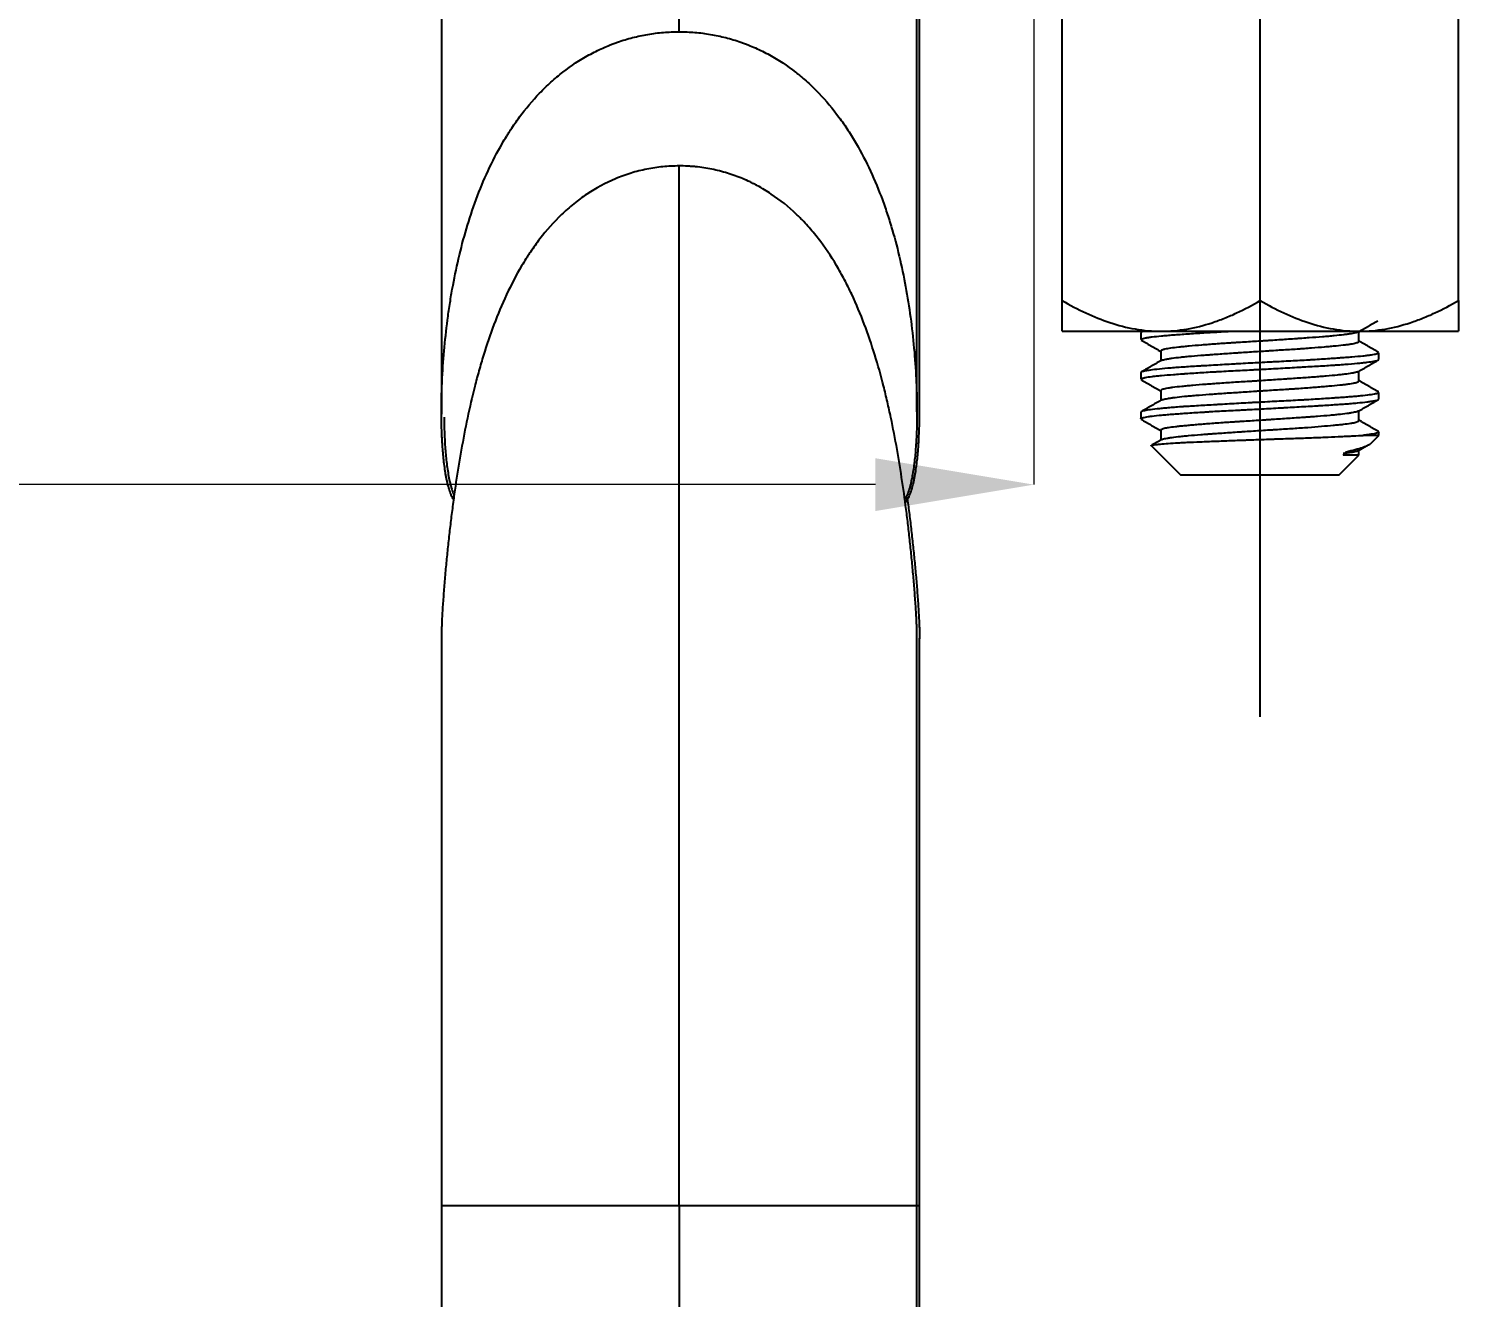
# Model space of a CAD drawing. Extents: x 0 to 1354, y 0 to 992.
# Drawn here: x 781.58 to 817.66, y 268.87 to 300.9 of the extents above; entities that cross this region are included whole.
import ezdxf

# ---------------------------------------------------------------- set-up
doc = ezdxf.new("R2010")
doc.units = 0
doc.header["$LTSCALE"] = 10
doc.header["$MEASUREMENT"] = 0
doc.header["$PDMODE"] = 3
doc.header["$PDSIZE"] = -10
doc.linetypes.add('CENTER', pattern=[2, 1.25, -0.25, 0.25, -0.25])
doc.layers.get('0').update_dxf_attribs({"linetype": 'CONTINUOUS'})
doc.layers.get('DEFPOINTS').update_dxf_attribs({"linetype": 'CONTINUOUS'})
doc.layers.add('1', color=7, linetype='CONTINUOUS')
doc.styles.add('Daelim Dimension', font='NanumGothic.ttf')
doc.dimstyles.new('DEFAULT', dxfattribs={"dimscale": 2, "dimtxt": 2, "dimasz": 2, "dimexe": 0, "dimexo": 2, "dimgap": 1, "dimtad": 1, "dimdec": 1, "dimzin": 9, "dimdsep": 46, "dimtxsty": 'Daelim Dimension', "dimcen": 0.5, "dimclrd": 252, "dimclre": 252, "dimclrt": 3, "dimadec": 1, "dimazin": 0, "dimtfac": 1, "dimtdec": 1, "dimtix": 1, "dimtmove": 0, "dimatfit": 3, "dimfxl": 1, "dimtolj": 1, "dimtzin": 1, "dimlwd": 9, "dimlwe": 9, "dimarcsym": 0})

# ---------------------------------------------------------------- blocks, each defined once
blk = doc.blocks.new('*D6')
at = {"color": 5, "lineweight": 9, "ltscale": 0.5, "transparency": 16777216}
for p, q in [((702.435, 404.05), (702.435, 289.384)), ((806.951, 340.356), (806.951, 289.384)), ((802.951, 289.384), (706.435, 289.384))]:
    blk.add_line(p, q, dxfattribs=at)
at = {"color": 5, "ltscale": 0.5, "transparency": 16777216}
for points in [[(706.435, 290.051), (706.435, 288.717), (702.435, 289.384)], [(802.951, 290.051), (802.951, 288.717), (806.951, 289.384)]]:
    blk.add_solid(points, dxfattribs=at)
at = {"layer": 'DEFPOINTS', "color": 0, "ltscale": 0.5, "transparency": 16777216}
for p in [(702.435, 408.05), (806.951, 344.356), (702.435, 289.384)]:
    blk.add_point(p, dxfattribs=at)
at = {"color": 7, "lineweight": -3, "ltscale": 0.5, "transparency": 16777216, "insert": (754.693, 297.071), "char_height": 10, "attachment_point": 5, "style": 'Daelim Dimension'}
blk.add_mtext('\\A1;104.5', dxfattribs=at)
blk = doc.blocks.new('*D8')
at = {"color": 5, "lineweight": 9, "ltscale": 0.5, "transparency": 16777216}
for p, q in [((666.693, 347.356), (643.731, 347.356)), ((643.731, 343.356), (643.731, 205.677)), ((782.255, 201.677), (643.731, 201.677))]:
    blk.add_line(p, q, dxfattribs=at)
at = {"color": 5, "ltscale": 0.5, "transparency": 16777216}
for points in [[(643.065, 343.356), (644.398, 343.356), (643.731, 347.356)], [(643.065, 205.677), (644.398, 205.677), (643.731, 201.677)]]:
    blk.add_solid(points, dxfattribs=at)
at = {"layer": 'DEFPOINTS', "color": 0, "ltscale": 0.5, "transparency": 16777216}
for p in [(670.693, 347.356), (643.731, 201.677), (786.255, 201.677)]:
    blk.add_point(p, dxfattribs=at)
at = {"color": 7, "lineweight": -3, "ltscale": 0.5, "transparency": 16777216, "insert": (636.281, 276.985), "char_height": 10, "attachment_point": 5, "rotation": 90, "style": 'Daelim Dimension'}
blk.add_mtext('\\A1;350', dxfattribs=at)

msp = doc.modelspace()

# ---------------------------------------------------------------- linework, layer by layer
at = {"layer": '1', "color": 1, "linetype": 'CENTER', "lineweight": -3}
msp.add_line((812.651, 356.025), (812.651, 283.128), dxfattribs=at)
at = {"layer": '1', "color": 7, "linetype": 'Continuous', "lineweight": -3}
for p, q in [((807.662, 294.03), (807.662, 317.483)), ((812.662, 294.03), (812.662, 317.483)), ((817.662, 294.03), (817.662, 317.483)), ((798, 300.817), (798, 306.198)), ((792, 301.643), (792, 291.166)), ((804, 291.22), (804, 301.643)), ((804.064, 291.258), (804.064, 301.643)), ((798, 271.177), (798, 297.429)), ((807.662, 293.256), (810.162, 293.256)), ((809.651, 293.212), (809.651, 293.044)), ((810.162, 293.256), (815.162, 293.256)), ((815.151, 293.001), (815.151, 293.247)), ((815.162, 293.256), (817.662, 293.256)), ((810.151, 292.755), (810.151, 292.51)), ((815.651, 292.545), (815.651, 292.712)), ((815.151, 292.001), (815.151, 292.247)), ((809.651, 292.213), (809.651, 292.045)), ((810.151, 291.756), (810.151, 291.51)), ((815.651, 291.544), (815.651, 291.712)), ((809.651, 291.212), (809.651, 291.044)), ((815.151, 291.001), (815.151, 291.247)), ((810.151, 290.755), (810.151, 290.51)), ((815.651, 290.628), (815.255, 290.628)), ((815.441, 290.418), (815.651, 290.628)), ((815.651, 290.628), (815.651, 290.713)), ((809.927, 290.352), (810.651, 289.628)), ((814.651, 289.628), (815.151, 290.128)), ((814.753, 290.128), (814.827, 290.216)), ((815.151, 290.128), (814.753, 290.128)), ((815.151, 290.128), (815.151, 290.25)), ((810.651, 289.628), (814.651, 289.628)), ((792, 285.477), (792, 271.177)), ((804, 271.177), (804, 285.51)), ((804.064, 271.177), (804.064, 285.509)), ((792, 271.177), (792, 236.177)), ((798, 271.177), (792, 271.177)), ((804, 271.177), (798, 271.177)), ((798, 271.177), (798, 236.177)), ((804, 236.177), (804, 271.177)), ((804.064, 271.177), (804, 271.177)), ((804.064, 236.177), (804.064, 271.177))]:
    msp.add_line(p, q, dxfattribs=at)
for points, knots in [([(792.305, 289.007), (792.295, 289.023), (792.286, 289.04), (792.267, 289.078), (792.258, 289.099), (792.239, 289.142), (792.231, 289.165), (792.205, 289.237), (792.189, 289.287), (792.161, 289.392), (792.148, 289.447), (792.13, 289.532), (792.124, 289.561), (792.113, 289.62), (792.108, 289.649), (792.093, 289.738), (792.084, 289.799), (792.068, 289.921), (792.061, 289.982), (792.041, 290.169), (792.031, 290.296), (792.021, 290.456), (792.019, 290.488), (792.016, 290.552), (792.014, 290.585), (792.01, 290.682), (792.007, 290.746), (792.002, 290.941), (792, 291.071), (791.999, 291.33), (792.001, 291.46), (792.006, 291.72), (792.011, 291.85), (792.028, 292.24), (792.046, 292.5), (792.091, 293.02), (792.12, 293.28), (792.171, 293.67), (792.189, 293.8), (792.22, 293.994), (792.23, 294.059), (792.252, 294.189), (792.263, 294.254), (792.321, 294.577), (792.374, 294.834), (792.492, 295.343), (792.558, 295.595), (792.706, 296.093), (792.787, 296.34), (792.967, 296.827), (793.066, 297.067), (793.285, 297.54), (793.404, 297.773), (793.57, 298.058), (793.604, 298.115), (793.656, 298.2), (793.674, 298.228), (793.709, 298.284), (793.799, 298.423), (793.893, 298.559), (794.128, 298.877), (794.296, 299.078), (794.57, 299.363), (794.664, 299.456), (794.812, 299.589), (794.862, 299.633), (794.964, 299.718), (795.015, 299.759), (795.275, 299.961), (795.494, 300.106), (795.838, 300.294), (795.955, 300.353), (796.135, 300.433), (796.226, 300.472), (796.319, 300.508), (796.381, 300.531), (796.413, 300.542), (796.57, 300.597), (796.823, 300.674), (797.209, 300.756), (797.47, 300.789), (797.734, 300.811), (797.866, 300.817), (798, 300.817)], [0, 0, 0, 0, 0.006016, 0.006016, 0.012556, 0.012556, 0.019095, 0.019095, 0.032174, 0.032174, 0.045252, 0.045252, 0.051792, 0.051792, 0.058331, 0.058331, 0.07141, 0.07141, 0.084489, 0.084489, 0.110646, 0.110646, 0.117185, 0.117185, 0.123725, 0.123725, 0.136804, 0.136804, 0.162961, 0.162961, 0.189118, 0.189118, 0.215276, 0.215276, 0.267591, 0.267591, 0.319906, 0.319906, 0.346063, 0.346063, 0.359142, 0.359142, 0.372221, 0.372221, 0.424536, 0.424536, 0.476851, 0.476851, 0.529166, 0.529166, 0.58148, 0.58148, 0.633795, 0.633795, 0.646874, 0.646874, 0.653414, 0.653414, 0.659953, 0.68611, 0.68611, 0.738425, 0.738425, 0.764583, 0.764583, 0.777662, 0.777662, 0.79074, 0.79074, 0.843055, 0.843055, 0.869213, 0.869213, 0.882291, 0.888831, 0.888831, 0.89537, 0.89537, 0.921528, 0.947685, 0.973843, 0.973843, 1, 1, 1, 1]), ([(798, 300.817), (798.133, 300.817), (798.265, 300.811), (798.528, 300.789), (798.789, 300.756), (799.175, 300.674), (799.428, 300.597), (799.585, 300.543), (799.617, 300.531), (799.679, 300.508), (799.772, 300.472), (799.863, 300.434), (800.043, 300.353), (800.161, 300.295), (800.506, 300.105), (800.726, 299.96), (800.962, 299.777), (800.988, 299.756), (801.039, 299.714), (801.116, 299.651), (801.29, 299.499), (801.432, 299.361), (801.705, 299.076), (801.874, 298.873), (802.071, 298.607), (802.109, 298.553), (802.185, 298.444), (802.222, 298.389), (802.33, 298.223), (802.399, 298.111), (802.596, 297.77), (802.716, 297.536), (802.936, 297.06), (803.036, 296.817), (803.172, 296.447), (803.216, 296.322), (803.278, 296.134), (803.298, 296.07), (803.337, 295.944), (803.356, 295.881), (803.449, 295.564), (803.515, 295.31), (803.633, 294.799), (803.685, 294.543), (803.776, 294.028), (803.815, 293.77), (803.883, 293.253), (803.911, 292.993), (803.955, 292.473), (803.972, 292.212), (803.989, 291.82), (803.994, 291.689), (803.998, 291.493), (803.998, 291.427), (804, 291.296), (804, 291.23), (803.999, 291.034), (803.997, 290.903), (803.988, 290.643), (803.982, 290.514), (803.969, 290.322), (803.964, 290.258), (803.954, 290.131), (803.947, 290.069), (803.934, 289.944), (803.926, 289.883), (803.909, 289.762), (803.9, 289.702), (803.88, 289.585), (803.869, 289.527), (803.85, 289.443), (803.843, 289.415), (803.83, 289.361), (803.823, 289.334), (803.8, 289.256), (803.784, 289.207), (803.762, 289.15), (803.758, 289.139), (803.749, 289.116), (803.744, 289.106), (803.73, 289.074), (803.72, 289.054), (803.703, 289.022), (803.696, 289.009), (803.688, 288.997)], [0, 0, 0, 0, 0.026193, 0.026193, 0.052386, 0.078579, 0.104772, 0.104772, 0.111321, 0.111321, 0.117869, 0.130965, 0.130965, 0.157159, 0.157159, 0.209545, 0.209545, 0.216093, 0.216093, 0.222641, 0.235738, 0.261931, 0.261931, 0.314317, 0.314317, 0.327414, 0.327414, 0.34051, 0.34051, 0.366703, 0.366703, 0.41909, 0.41909, 0.471476, 0.471476, 0.497669, 0.497669, 0.510765, 0.510765, 0.523862, 0.523862, 0.576248, 0.576248, 0.628634, 0.628634, 0.68102, 0.68102, 0.733407, 0.733407, 0.785793, 0.785793, 0.811986, 0.811986, 0.825083, 0.825083, 0.838179, 0.838179, 0.864372, 0.864372, 0.890565, 0.890565, 0.903662, 0.903662, 0.916758, 0.916758, 0.929855, 0.929855, 0.942951, 0.942951, 0.956048, 0.956048, 0.962596, 0.962596, 0.969145, 0.969145, 0.982241, 0.982241, 0.985515, 0.985515, 0.988789, 0.988789, 0.995338, 0.995338, 1, 1, 1, 1]), ([(798, 297.429), (797.861, 297.429), (797.723, 297.422), (797.451, 297.395), (797.316, 297.375), (797.048, 297.321), (796.915, 297.288), (796.718, 297.227), (796.652, 297.205), (796.522, 297.158), (796.457, 297.133), (796.14, 297), (795.9, 296.87), (795.558, 296.642), (795.448, 296.56), (795.286, 296.43), (795.233, 296.385), (795.13, 296.294), (795.08, 296.247), (794.833, 296.01), (794.652, 295.806), (794.401, 295.481), (794.321, 295.369), (794.225, 295.227), (794.206, 295.198), (794.169, 295.14), (794.15, 295.111), (794.095, 295.024), (794.059, 294.965), (793.884, 294.669), (793.758, 294.427), (793.527, 293.933), (793.422, 293.682), (793.23, 293.172), (793.142, 292.914), (793.042, 292.587), (793.022, 292.521), (792.983, 292.39), (792.965, 292.324), (792.909, 292.126), (792.874, 291.994), (792.773, 291.596), (792.712, 291.329), (792.599, 290.795), (792.547, 290.526), (792.452, 289.988), (792.408, 289.718), (792.347, 289.311), (792.328, 289.175), (792.291, 288.904), (792.273, 288.768), (792.239, 288.496), (792.223, 288.36), (792.191, 288.088), (792.176, 287.952), (792.148, 287.68), (792.134, 287.544), (792.108, 287.273), (792.096, 287.137), (792.078, 286.933), (792.073, 286.865), (792.062, 286.73), (792.057, 286.663), (792.047, 286.529), (792.042, 286.462), (792.033, 286.33), (792.029, 286.264), (792.021, 286.133), (792.017, 286.069), (792.011, 285.941), (792.008, 285.877), (792.005, 285.784), (792.004, 285.753), (792.002, 285.692), (792.001, 285.662), (792, 285.575), (791.999, 285.519), (792, 285.458), (792, 285.45), (792, 285.443)], [0, 0, 0, 0, 0.027721, 0.027721, 0.055442, 0.055442, 0.083162, 0.083162, 0.097023, 0.097023, 0.110883, 0.110883, 0.166325, 0.166325, 0.194046, 0.194046, 0.207906, 0.207906, 0.221766, 0.221766, 0.277208, 0.277208, 0.304929, 0.304929, 0.311859, 0.311859, 0.318789, 0.318789, 0.33265, 0.33265, 0.388091, 0.388091, 0.443533, 0.443533, 0.498974, 0.498974, 0.512835, 0.512835, 0.526695, 0.526695, 0.554416, 0.554416, 0.609858, 0.609858, 0.665299, 0.665299, 0.720741, 0.720741, 0.748462, 0.748462, 0.776182, 0.776182, 0.803903, 0.803903, 0.831624, 0.831624, 0.859345, 0.859345, 0.887065, 0.887065, 0.900926, 0.900926, 0.914786, 0.914786, 0.928647, 0.928647, 0.942507, 0.942507, 0.956367, 0.956367, 0.970228, 0.970228, 0.977158, 0.977158, 0.984088, 0.984088, 0.997949, 0.997949, 1, 1, 1, 1]), ([(803.999, 285.493), (804, 285.543), (803.999, 285.596), (803.997, 285.711), (803.995, 285.772), (803.99, 285.898), (803.987, 285.962), (803.981, 286.091), (803.977, 286.156), (803.969, 286.287), (803.965, 286.353), (803.955, 286.486), (803.951, 286.553), (803.94, 286.687), (803.935, 286.754), (803.924, 286.89), (803.919, 286.958), (803.901, 287.162), (803.888, 287.299), (803.862, 287.571), (803.849, 287.706), (803.82, 287.978), (803.805, 288.114), (803.773, 288.385), (803.757, 288.52), (803.706, 288.926), (803.669, 289.196), (803.588, 289.735), (803.545, 290.004), (803.449, 290.541), (803.398, 290.809), (803.313, 291.209), (803.283, 291.342), (803.237, 291.542), (803.221, 291.608), (803.189, 291.741), (803.172, 291.808), (803.088, 292.139), (803.015, 292.402), (802.854, 292.922), (802.766, 293.18), (802.574, 293.69), (802.469, 293.941), (802.295, 294.313), (802.234, 294.435), (802.138, 294.618), (802.105, 294.678), (802.038, 294.798), (802.004, 294.858), (801.829, 295.152), (801.677, 295.378), (801.427, 295.702), (801.34, 295.808), (801.203, 295.961), (801.156, 296.011), (801.084, 296.086), (801.06, 296.11), (801.011, 296.159), (800.789, 296.375), (800.551, 296.568), (800.211, 296.795), (800.094, 296.866), (799.943, 296.947), (799.912, 296.963), (799.85, 296.994), (799.819, 297.01), (799.726, 297.054), (799.663, 297.082), (799.474, 297.161), (799.346, 297.207), (799.086, 297.287), (798.954, 297.321), (798.687, 297.374), (798.551, 297.395), (798.379, 297.412), (798.345, 297.415), (798.276, 297.42), (798.172, 297.427), (798.069, 297.429), (798, 297.429)], [0, 0, 0, 0, 0.013039, 0.013039, 0.02694, 0.02694, 0.040841, 0.040841, 0.054742, 0.054742, 0.068642, 0.068642, 0.082543, 0.082543, 0.096444, 0.096444, 0.110345, 0.110345, 0.138147, 0.138147, 0.165948, 0.165948, 0.19375, 0.19375, 0.221552, 0.221552, 0.277155, 0.277155, 0.332759, 0.332759, 0.388362, 0.388362, 0.416164, 0.416164, 0.430065, 0.430065, 0.443966, 0.443966, 0.499569, 0.499569, 0.555173, 0.555173, 0.610776, 0.610776, 0.638578, 0.638578, 0.652479, 0.652479, 0.666379, 0.666379, 0.721983, 0.721983, 0.749785, 0.749785, 0.763685, 0.763685, 0.770636, 0.770636, 0.777586, 0.83319, 0.83319, 0.860991, 0.860991, 0.867942, 0.867942, 0.874892, 0.874892, 0.888793, 0.888793, 0.916595, 0.916595, 0.944397, 0.944397, 0.972198, 0.972198, 0.979149, 0.979149, 0.986099, 1, 1, 1, 1]), ([(807.662, 293.256), (807.662, 293.256), (807.662, 293.276), (807.662, 293.349), (807.662, 293.403), (807.662, 293.489), (807.662, 293.507), (807.662, 293.545), (807.662, 293.565), (807.662, 293.627), (807.662, 293.671), (807.662, 293.812), (807.662, 293.917), (807.662, 294.03)], [0, 0, 0, 0, 0.25, 0.25, 0.5, 0.5, 0.5625, 0.5625, 0.625, 0.625, 0.75, 0.75, 1, 1, 1, 1]), ([(807.662, 294.03), (807.858, 293.917), (808.056, 293.812), (808.458, 293.625), (808.662, 293.543), (809.077, 293.406), (809.288, 293.351), (809.611, 293.295), (809.72, 293.28), (809.885, 293.266), (809.941, 293.262), (810.051, 293.257), (810.106, 293.256), (810.162, 293.256)], [0, 0, 0, 0, 0.25, 0.25, 0.5, 0.5, 0.75, 0.75, 0.875, 0.875, 0.9375, 0.9375, 1, 1, 1, 1]), ([(810.162, 293.256), (810.381, 293.256), (810.598, 293.276), (811.026, 293.349), (811.237, 293.403), (811.498, 293.489), (811.551, 293.507), (811.655, 293.545), (811.707, 293.565), (811.862, 293.627), (811.964, 293.671), (812.268, 293.812), (812.466, 293.917), (812.662, 294.03)], [0, 0, 0, 0, 0.25, 0.25, 0.5, 0.5, 0.5625, 0.5625, 0.625, 0.625, 0.75, 0.75, 1, 1, 1, 1]), ([(812.662, 294.03), (812.858, 293.917), (813.056, 293.812), (813.458, 293.625), (813.662, 293.543), (814.077, 293.406), (814.288, 293.351), (814.611, 293.295), (814.72, 293.28), (814.885, 293.266), (814.941, 293.262), (815.051, 293.257), (815.106, 293.256), (815.162, 293.256)], [0, 0, 0, 0, 0.25, 0.25, 0.5, 0.5, 0.75, 0.75, 0.875, 0.875, 0.9375, 0.9375, 1, 1, 1, 1]), ([(815.162, 293.256), (815.381, 293.256), (815.598, 293.276), (816.026, 293.349), (816.237, 293.403), (816.498, 293.489), (816.551, 293.507), (816.655, 293.545), (816.707, 293.565), (816.862, 293.627), (816.964, 293.671), (817.268, 293.812), (817.466, 293.917), (817.662, 294.03)], [0, 0, 0, 0, 0.25, 0.25, 0.5, 0.5, 0.5625, 0.5625, 0.625, 0.625, 0.75, 0.75, 1, 1, 1, 1]), ([(817.662, 294.03), (817.662, 293.917), (817.662, 293.812), (817.662, 293.625), (817.662, 293.543), (817.662, 293.406), (817.662, 293.351), (817.662, 293.295), (817.662, 293.28), (817.662, 293.266), (817.662, 293.262), (817.662, 293.257), (817.662, 293.256), (817.662, 293.256)], [0, 0, 0, 0, 0.250175, 0.250175, 0.50035, 0.50035, 0.750526, 0.750526, 0.875613, 0.875613, 0.938157, 0.938157, 1, 1, 1, 1]), ([(809.651, 293.044), (809.651, 293.046), (809.651, 293.047), (809.655, 293.054), (809.661, 293.058), (809.688, 293.071), (809.719, 293.08), (809.774, 293.092), (809.791, 293.095), (809.81, 293.098), (809.824, 293.1), (809.831, 293.101), (809.866, 293.107), (809.897, 293.111), (809.999, 293.124), (810.078, 293.132), (810.213, 293.144), (810.261, 293.148), (810.338, 293.155), (810.364, 293.157), (810.417, 293.161), (810.444, 293.163), (810.582, 293.173), (810.702, 293.182), (810.893, 293.196), (810.959, 293.2), (811.061, 293.207), (811.096, 293.209), (811.166, 293.213), (811.201, 293.216), (811.379, 293.227), (811.526, 293.235), (811.754, 293.247), (811.831, 293.252), (811.919, 293.256), (811.928, 293.257), (811.937, 293.257)], [0, 0, 0, 0, 0.023742, 0.023742, 0.084304, 0.084304, 0.205428, 0.205428, 0.235709, 0.250849, 0.250849, 0.26599, 0.26599, 0.326552, 0.326552, 0.447675, 0.447675, 0.508237, 0.508237, 0.538518, 0.538518, 0.568799, 0.568799, 0.689923, 0.689923, 0.750485, 0.750485, 0.780766, 0.780766, 0.811047, 0.811047, 0.932171, 0.932171, 0.992733, 0.992733, 1, 1, 1, 1]), ([(809.666, 293.229), (809.66, 293.226), (809.655, 293.223), (809.652, 293.217), (809.651, 293.215), (809.651, 293.213)], [0, 0, 0, 0, 0.618387, 0.618387, 1, 1, 1, 1]), ([(815.138, 293.24), (815.134, 293.237), (815.129, 293.235), (815.118, 293.23), (815.112, 293.228), (815.099, 293.224), (815.092, 293.222), (815.053, 293.211), (815.011, 293.203), (814.933, 293.19), (814.904, 293.186), (814.857, 293.179), (814.84, 293.177), (814.806, 293.172), (814.789, 293.17), (814.698, 293.159), (814.617, 293.15), (814.481, 293.136), (814.434, 293.132), (814.36, 293.125), (814.335, 293.123), (814.283, 293.119), (814.257, 293.117), (814.124, 293.106), (814.012, 293.098), (813.835, 293.085), (813.774, 293.081), (813.681, 293.075), (813.649, 293.072), (813.586, 293.068), (813.554, 293.066), (813.393, 293.055), (813.262, 293.046), (813.062, 293.032), (812.994, 293.028), (812.892, 293.021), (812.858, 293.019), (812.789, 293.014), (812.755, 293.012), (812.583, 293.001), (812.447, 292.992), (812.245, 292.98), (812.178, 292.976), (812.078, 292.97), (812.044, 292.967), (811.978, 292.963), (811.944, 292.961), (811.78, 292.951), (811.654, 292.942), (811.471, 292.929), (811.382, 292.922), (811.295, 292.915), (811.238, 292.911), (811.209, 292.909), (811.07, 292.897), (810.967, 292.888), (810.824, 292.875), (810.755, 292.869), (810.691, 292.863), (810.649, 292.858), (810.628, 292.856), (810.529, 292.846), (810.46, 292.837), (810.341, 292.82), (810.292, 292.811), (810.243, 292.8), (810.234, 292.798), (810.217, 292.793), (810.21, 292.791), (810.189, 292.784), (810.178, 292.78), (810.157, 292.769), (810.151, 292.762), (810.151, 292.756)], [0, 0, 0, 0, 0.01576, 0.01576, 0.029253, 0.029253, 0.042746, 0.042746, 0.096719, 0.096719, 0.123705, 0.123705, 0.137198, 0.137198, 0.150691, 0.150691, 0.204664, 0.204664, 0.23165, 0.23165, 0.245143, 0.245143, 0.258636, 0.258636, 0.312609, 0.312609, 0.339595, 0.339595, 0.353088, 0.353088, 0.366581, 0.366581, 0.420553, 0.420553, 0.44754, 0.44754, 0.461033, 0.461033, 0.474526, 0.474526, 0.528498, 0.528498, 0.555484, 0.555484, 0.568978, 0.568978, 0.582471, 0.582471, 0.636443, 0.636443, 0.663429, 0.676922, 0.676922, 0.690415, 0.690415, 0.744388, 0.744388, 0.771374, 0.784867, 0.784867, 0.79836, 0.79836, 0.852333, 0.852333, 0.906305, 0.906305, 0.919798, 0.919798, 0.933291, 0.933291, 0.960278, 0.960278, 1, 1, 1, 1]), ([(810.164, 292.518), (810.168, 292.521), (810.192, 292.531), (810.234, 292.542), (810.288, 292.553), (810.299, 292.555), (810.323, 292.559), (810.336, 292.562), (810.376, 292.568), (810.405, 292.572), (810.5, 292.586), (810.572, 292.595), (810.676, 292.606), (810.697, 292.608), (810.741, 292.613), (810.763, 292.615), (810.831, 292.622), (810.879, 292.626), (811.026, 292.639), (811.132, 292.647), (811.274, 292.658), (811.303, 292.66), (811.361, 292.664), (811.391, 292.666), (811.48, 292.673), (811.54, 292.677), (811.726, 292.69), (811.853, 292.698), (812.018, 292.71), (812.051, 292.712), (812.119, 292.716), (812.152, 292.719), (812.253, 292.726), (812.32, 292.73), (812.523, 292.744), (812.659, 292.752), (812.83, 292.763), (812.864, 292.765), (812.932, 292.769), (812.966, 292.771), (813.068, 292.778), (813.135, 292.782), (813.334, 292.794), (813.464, 292.803), (813.622, 292.813), (813.654, 292.816), (813.716, 292.82), (813.747, 292.822), (813.839, 292.829), (813.899, 292.833), (814.073, 292.847), (814.183, 292.856), (814.312, 292.867), (814.337, 292.869), (814.387, 292.874), (814.412, 292.876), (814.484, 292.882), (814.53, 292.887), (814.66, 292.899), (814.738, 292.907), (814.842, 292.92), (814.874, 292.924), (814.934, 292.933), (814.961, 292.937), (815.034, 292.95), (815.072, 292.959), (815.113, 292.973), (815.124, 292.977), (815.137, 292.984), (815.14, 292.987), (815.146, 292.991), (815.148, 292.993), (815.15, 292.998), (815.151, 293), (815.151, 293.002)], [0, 0, 0, 0, 0.017241, 0.071121, 0.071121, 0.08459, 0.08459, 0.09806, 0.09806, 0.125, 0.125, 0.178879, 0.178879, 0.192349, 0.192349, 0.205819, 0.205819, 0.232758, 0.232758, 0.286638, 0.286638, 0.300108, 0.300108, 0.313577, 0.313577, 0.340517, 0.340517, 0.394396, 0.394396, 0.407866, 0.407866, 0.421336, 0.421336, 0.448276, 0.448276, 0.502155, 0.502155, 0.515625, 0.515625, 0.529095, 0.529095, 0.556034, 0.556034, 0.609914, 0.609914, 0.623383, 0.623383, 0.636853, 0.636853, 0.663793, 0.663793, 0.717672, 0.717672, 0.731142, 0.731142, 0.744612, 0.744612, 0.771551, 0.771551, 0.825431, 0.825431, 0.85237, 0.85237, 0.87931, 0.87931, 0.933189, 0.933189, 0.960129, 0.960129, 0.973599, 0.973599, 0.987069, 0.987069, 1, 1, 1, 1]), ([(815.651, 292.713), (815.651, 292.711), (815.65, 292.709), (815.647, 292.705), (815.644, 292.702), (815.64, 292.699), (815.638, 292.698), (815.634, 292.696), (815.622, 292.69), (815.606, 292.684), (815.558, 292.671), (815.514, 292.662), (815.443, 292.651), (815.428, 292.649), (815.396, 292.645), (815.379, 292.643), (815.327, 292.636), (815.29, 292.632), (815.169, 292.62), (815.078, 292.612), (814.926, 292.599), (814.872, 292.595), (814.788, 292.589), (814.759, 292.587), (814.701, 292.582), (814.671, 292.58), (814.521, 292.569), (814.393, 292.56), (814.189, 292.547), (814.119, 292.542), (814.012, 292.536), (813.975, 292.534), (813.902, 292.529), (813.865, 292.527), (813.68, 292.517), (813.528, 292.508), (813.294, 292.496), (813.215, 292.492), (813.096, 292.486), (813.055, 292.484), (812.975, 292.48), (812.934, 292.478), (812.814, 292.472), (812.653, 292.463), (812.413, 292.45), (812.253, 292.441), (812.134, 292.434), (812.094, 292.432), (812.034, 292.429), (812.014, 292.428), (811.975, 292.425), (811.955, 292.424), (811.778, 292.414), (811.626, 292.405), (811.404, 292.393), (811.332, 292.388), (811.225, 292.382), (811.189, 292.38), (811.119, 292.376), (811.084, 292.374), (810.913, 292.364), (810.784, 292.356), (810.604, 292.343), (810.546, 292.339), (810.434, 292.33), (810.381, 292.326), (810.226, 292.312), (810.135, 292.303), (809.974, 292.286), (809.905, 292.277), (809.833, 292.267), (809.819, 292.265), (809.793, 292.26), (809.781, 292.258), (809.748, 292.252), (809.728, 292.248), (809.68, 292.236), (809.66, 292.228), (809.652, 292.219), (809.652, 292.218), (809.651, 292.216), (809.651, 292.215), (809.651, 292.214)], [0, 0, 0, 0, 0.012727, 0.012727, 0.025555, 0.025555, 0.03197, 0.03197, 0.038384, 0.064041, 0.064041, 0.115354, 0.115354, 0.128183, 0.128183, 0.141011, 0.141011, 0.166668, 0.166668, 0.217981, 0.217981, 0.243638, 0.243638, 0.256467, 0.256467, 0.269295, 0.269295, 0.320609, 0.320609, 0.346266, 0.346266, 0.359094, 0.359094, 0.371922, 0.371922, 0.423236, 0.423236, 0.448893, 0.448893, 0.461721, 0.461721, 0.47455, 0.47455, 0.500206, 0.525863, 0.55152, 0.55152, 0.564349, 0.564349, 0.570763, 0.570763, 0.577177, 0.577177, 0.628491, 0.628491, 0.654147, 0.654147, 0.666976, 0.666976, 0.679804, 0.679804, 0.731118, 0.731118, 0.756775, 0.756775, 0.782431, 0.782431, 0.833745, 0.833745, 0.885059, 0.885059, 0.897887, 0.897887, 0.910716, 0.910716, 0.936372, 0.936372, 0.987686, 0.987686, 0.9941, 0.9941, 1, 1, 1, 1]), ([(809.651, 292.044), (809.651, 292.05), (809.657, 292.056), (809.68, 292.067), (809.692, 292.072), (809.716, 292.078), (809.724, 292.081), (809.743, 292.085), (809.753, 292.087), (809.808, 292.099), (809.864, 292.107), (809.966, 292.12), (810.003, 292.124), (810.053, 292.129), (810.063, 292.13), (810.084, 292.132), (810.095, 292.133), (810.127, 292.136), (810.149, 292.138), (810.263, 292.149), (810.364, 292.157), (810.529, 292.169), (810.587, 292.174), (810.677, 292.18), (810.708, 292.182), (810.77, 292.187), (810.802, 292.189), (810.963, 292.2), (811.098, 292.209), (811.31, 292.222), (811.383, 292.227), (811.494, 292.233), (811.531, 292.235), (811.607, 292.239), (811.645, 292.242), (811.837, 292.252), (811.993, 292.26), (812.23, 292.272), (812.309, 292.276), (812.43, 292.282), (812.47, 292.284), (812.551, 292.289), (812.591, 292.291), (812.794, 292.301), (812.955, 292.31), (813.271, 292.328), (813.428, 292.337), (813.621, 292.348), (813.659, 292.351), (813.735, 292.355), (813.772, 292.357), (813.884, 292.364), (813.957, 292.368), (814.17, 292.38), (814.307, 292.388), (814.469, 292.399), (814.502, 292.401), (814.565, 292.405), (814.658, 292.411), (814.745, 292.417), (814.913, 292.43), (815.015, 292.439), (815.131, 292.45), (815.154, 292.452), (815.198, 292.457), (815.219, 292.459), (815.28, 292.466), (815.318, 292.47), (815.422, 292.483), (815.48, 292.491), (815.538, 292.502), (815.549, 292.504), (815.569, 292.508), (815.578, 292.51), (815.603, 292.516), (815.616, 292.52), (815.643, 292.531), (815.651, 292.537), (815.651, 292.544)], [0, 0, 0, 0, 0.036065, 0.036065, 0.06168, 0.06168, 0.074487, 0.074487, 0.087295, 0.087295, 0.138524, 0.138524, 0.164139, 0.164139, 0.170543, 0.170543, 0.176946, 0.176946, 0.189754, 0.189754, 0.240983, 0.240983, 0.266598, 0.266598, 0.279405, 0.279405, 0.292213, 0.292213, 0.343442, 0.343442, 0.369057, 0.369057, 0.381864, 0.381864, 0.394672, 0.394672, 0.445901, 0.445901, 0.471516, 0.471516, 0.484324, 0.484324, 0.497131, 0.497131, 0.54836, 0.54836, 0.59959, 0.59959, 0.612397, 0.612397, 0.625205, 0.625205, 0.65082, 0.65082, 0.702049, 0.702049, 0.714856, 0.714856, 0.727664, 0.753279, 0.753279, 0.804508, 0.804508, 0.817316, 0.817316, 0.830123, 0.830123, 0.855738, 0.855738, 0.906967, 0.906967, 0.919775, 0.919775, 0.932582, 0.932582, 0.958197, 0.958197, 1, 1, 1, 1]), ([(815.135, 292.238), (815.129, 292.234), (815.121, 292.231), (815.098, 292.223), (815.083, 292.219), (815.056, 292.213), (815.047, 292.211), (815.026, 292.206), (815.015, 292.204), (814.957, 292.194), (814.901, 292.185), (814.802, 292.172), (814.766, 292.167), (814.709, 292.16), (814.689, 292.158), (814.648, 292.153), (814.628, 292.151), (814.521, 292.14), (814.427, 292.131), (814.276, 292.118), (814.197, 292.112), (814.114, 292.106), (814.058, 292.101), (814.029, 292.099), (813.885, 292.089), (813.764, 292.08), (813.577, 292.067), (813.481, 292.061), (813.383, 292.054), (813.317, 292.05), (813.284, 292.047), (813.117, 292.036), (812.982, 292.027), (812.779, 292.013), (812.711, 292.009), (812.608, 292.002), (812.574, 292), (812.505, 291.996), (812.471, 291.994), (812.299, 291.983), (812.165, 291.975), (811.967, 291.963), (811.902, 291.958), (811.773, 291.95), (811.709, 291.946), (811.519, 291.932), (811.279, 291.915), (811.063, 291.897), (810.936, 291.885), (810.911, 291.883), (810.863, 291.879), (810.839, 291.877), (810.769, 291.87), (810.725, 291.866), (810.599, 291.853), (810.524, 291.845), (810.442, 291.834), (810.426, 291.832), (810.395, 291.828), (810.38, 291.826), (810.339, 291.819), (810.314, 291.815), (810.246, 291.802), (810.212, 291.793), (810.182, 291.781), (810.177, 291.779), (810.168, 291.774), (810.164, 291.772), (810.155, 291.765), (810.151, 291.761), (810.151, 291.756), (810.151, 291.756), (810.151, 291.756)], [0, 0, 0, 0, 0.022964, 0.022964, 0.050044, 0.050044, 0.063584, 0.063584, 0.077123, 0.077123, 0.131283, 0.131283, 0.158363, 0.158363, 0.171903, 0.171903, 0.185442, 0.185442, 0.239602, 0.239602, 0.266682, 0.280222, 0.280222, 0.293761, 0.293761, 0.347921, 0.347921, 0.375001, 0.38854, 0.38854, 0.40208, 0.40208, 0.45624, 0.45624, 0.48332, 0.48332, 0.496859, 0.496859, 0.510399, 0.510399, 0.564559, 0.564559, 0.591638, 0.591638, 0.618718, 0.618718, 0.672878, 0.727037, 0.727037, 0.740577, 0.740577, 0.754117, 0.754117, 0.781197, 0.781197, 0.835356, 0.835356, 0.848896, 0.848896, 0.862436, 0.862436, 0.889516, 0.889516, 0.943675, 0.943675, 0.957215, 0.957215, 0.970755, 0.970755, 0.997835, 0.997835, 1, 1, 1, 1]), ([(810.17, 291.521), (810.171, 291.522), (810.172, 291.522), (810.178, 291.525), (810.183, 291.527), (810.195, 291.531), (810.202, 291.533), (810.238, 291.543), (810.279, 291.552), (810.354, 291.565), (810.396, 291.571), (810.443, 291.578), (810.476, 291.582), (810.494, 291.585), (810.582, 291.596), (810.662, 291.605), (810.795, 291.618), (810.864, 291.625), (810.938, 291.631), (810.989, 291.636), (811.015, 291.638), (811.146, 291.648), (811.257, 291.657), (811.491, 291.673), (811.613, 291.682), (811.806, 291.695), (811.871, 291.7), (812.001, 291.708), (812.067, 291.713), (812.266, 291.726), (812.401, 291.736), (812.573, 291.747), (812.608, 291.749), (812.676, 291.753), (812.71, 291.756), (812.813, 291.762), (812.88, 291.766), (813.083, 291.779), (813.216, 291.787), (813.381, 291.797), (813.414, 291.8), (813.479, 291.804), (813.511, 291.806), (813.607, 291.812), (813.67, 291.817), (813.853, 291.83), (813.971, 291.839), (814.111, 291.85), (814.139, 291.852), (814.194, 291.857), (814.221, 291.859), (814.299, 291.866), (814.35, 291.87), (814.496, 291.883), (814.585, 291.892), (814.686, 291.902), (814.706, 291.904), (814.744, 291.908), (814.763, 291.911), (814.817, 291.917), (814.85, 291.921), (814.942, 291.934), (814.994, 291.943), (815.045, 291.954), (815.055, 291.956), (815.073, 291.96), (815.081, 291.963), (815.104, 291.97), (815.116, 291.974), (815.143, 291.987), (815.151, 291.995), (815.151, 292.003)], [0, 0, 0, 0, 0.003249, 0.003249, 0.016789, 0.016789, 0.030329, 0.030329, 0.084488, 0.084488, 0.111568, 0.125108, 0.125108, 0.138648, 0.138648, 0.192807, 0.192807, 0.219887, 0.233427, 0.233427, 0.246967, 0.246967, 0.301126, 0.301126, 0.355286, 0.355286, 0.382365, 0.382365, 0.409445, 0.409445, 0.463604, 0.463604, 0.477144, 0.477144, 0.490684, 0.490684, 0.517764, 0.517764, 0.571923, 0.571923, 0.585463, 0.585463, 0.599003, 0.599003, 0.626083, 0.626083, 0.680242, 0.680242, 0.693782, 0.693782, 0.707322, 0.707322, 0.734402, 0.734402, 0.788561, 0.788561, 0.802101, 0.802101, 0.815641, 0.815641, 0.84272, 0.84272, 0.89688, 0.89688, 0.91042, 0.91042, 0.92396, 0.92396, 0.951039, 0.951039, 1, 1, 1, 1]), ([(815.651, 291.714), (815.651, 291.712), (815.65, 291.709), (815.642, 291.698), (815.624, 291.689), (815.584, 291.678), (815.575, 291.676), (815.555, 291.671), (815.545, 291.669), (815.512, 291.662), (815.486, 291.658), (815.401, 291.645), (815.333, 291.637), (815.233, 291.626), (815.212, 291.624), (815.168, 291.62), (815.146, 291.618), (815.077, 291.612), (814.981, 291.604), (814.875, 291.595), (814.764, 291.587), (814.706, 291.583), (814.616, 291.576), (814.585, 291.574), (814.523, 291.569), (814.491, 291.567), (814.394, 291.56), (814.327, 291.556), (814.124, 291.543), (813.982, 291.534), (813.797, 291.523), (813.76, 291.521), (813.685, 291.517), (813.646, 291.515), (813.531, 291.509), (813.453, 291.504), (813.219, 291.492), (813.061, 291.484), (812.821, 291.472), (812.74, 291.468), (812.638, 291.462), (812.618, 291.461), (812.578, 291.459), (812.517, 291.456), (812.456, 291.453), (812.256, 291.441), (812.097, 291.432), (811.863, 291.419), (811.786, 291.415), (811.671, 291.408), (811.632, 291.406), (811.556, 291.401), (811.519, 291.399), (811.333, 291.389), (811.191, 291.38), (810.987, 291.368), (810.921, 291.364), (810.823, 291.358), (810.791, 291.356), (810.728, 291.352), (810.697, 291.35), (810.606, 291.343), (810.548, 291.339), (810.437, 291.331), (810.33, 291.322), (810.233, 291.313), (810.164, 291.306), (810.142, 291.304), (810.098, 291.299), (810.077, 291.297), (809.975, 291.286), (809.906, 291.277), (809.82, 291.265), (809.795, 291.261), (809.761, 291.255), (809.75, 291.253), (809.73, 291.248), (809.721, 291.246), (809.68, 291.236), (809.66, 291.228), (809.652, 291.218), (809.651, 291.216), (809.651, 291.214)], [0, 0, 0, 0, 0.013934, 0.013934, 0.065164, 0.065164, 0.077971, 0.077971, 0.090778, 0.090778, 0.116393, 0.116393, 0.167623, 0.167623, 0.18043, 0.18043, 0.193237, 0.193237, 0.218852, 0.244467, 0.244467, 0.270082, 0.270082, 0.282889, 0.282889, 0.295696, 0.295696, 0.321311, 0.321311, 0.37254, 0.37254, 0.385348, 0.385348, 0.398155, 0.398155, 0.42377, 0.42377, 0.474999, 0.474999, 0.500614, 0.500614, 0.507018, 0.507018, 0.513421, 0.526229, 0.526229, 0.577458, 0.577458, 0.603073, 0.603073, 0.61588, 0.61588, 0.628688, 0.628688, 0.679917, 0.679917, 0.705532, 0.705532, 0.718339, 0.718339, 0.731147, 0.731147, 0.756761, 0.756761, 0.782376, 0.807991, 0.807991, 0.820798, 0.820798, 0.833606, 0.833606, 0.884835, 0.884835, 0.91045, 0.91045, 0.923257, 0.923257, 0.936065, 0.936065, 0.987294, 0.987294, 1, 1, 1, 1]), ([(809.651, 291.044), (809.651, 291.046), (809.651, 291.048), (809.654, 291.052), (809.656, 291.054), (809.662, 291.059), (809.666, 291.061), (809.69, 291.072), (809.721, 291.081), (809.787, 291.094), (809.812, 291.099), (809.855, 291.105), (809.87, 291.107), (809.901, 291.112), (809.918, 291.114), (810.004, 291.124), (810.083, 291.133), (810.219, 291.145), (810.267, 291.149), (810.343, 291.155), (810.382, 291.158), (810.423, 291.161), (810.45, 291.163), (810.464, 291.164), (810.59, 291.174), (810.71, 291.183), (810.965, 291.201), (811.1, 291.209), (811.28, 291.22), (811.316, 291.223), (811.389, 291.227), (811.426, 291.229), (811.537, 291.236), (811.612, 291.24), (811.839, 291.252), (811.995, 291.26), (812.195, 291.27), (812.235, 291.272), (812.316, 291.277), (812.356, 291.279), (812.476, 291.285), (812.557, 291.289), (812.797, 291.302), (812.957, 291.311), (813.157, 291.322), (813.197, 291.324), (813.276, 291.329), (813.316, 291.331), (813.434, 291.338), (813.511, 291.342), (813.74, 291.355), (813.888, 291.364), (814.067, 291.374), (814.102, 291.376), (814.155, 291.379), (814.173, 291.38), (814.208, 291.382), (814.294, 291.388), (814.377, 291.393), (814.57, 291.405), (814.691, 291.413), (814.831, 291.424), (814.859, 291.426), (814.913, 291.43), (814.939, 291.433), (815.017, 291.439), (815.066, 291.444), (815.203, 291.457), (815.284, 291.466), (815.389, 291.479), (815.421, 291.483), (815.465, 291.49), (815.479, 291.492), (815.505, 291.496), (815.517, 291.498), (815.574, 291.508), (815.607, 291.516), (815.637, 291.528), (815.644, 291.532), (815.649, 291.539), (815.65, 291.541), (815.651, 291.544), (815.651, 291.544), (815.651, 291.545)], [0, 0, 0, 0, 0.010862, 0.010862, 0.023669, 0.023669, 0.036476, 0.036476, 0.087706, 0.087706, 0.113321, 0.113321, 0.126128, 0.126128, 0.138935, 0.138935, 0.190165, 0.190165, 0.21578, 0.21578, 0.228587, 0.234991, 0.234991, 0.241394, 0.241394, 0.292624, 0.292624, 0.343853, 0.343853, 0.356661, 0.356661, 0.369468, 0.369468, 0.395083, 0.395083, 0.446312, 0.446312, 0.45912, 0.45912, 0.471927, 0.471927, 0.497542, 0.497542, 0.548771, 0.548771, 0.561579, 0.561579, 0.574386, 0.574386, 0.600001, 0.600001, 0.65123, 0.65123, 0.664038, 0.664038, 0.670441, 0.670441, 0.676845, 0.70246, 0.70246, 0.753689, 0.753689, 0.766497, 0.766497, 0.779304, 0.779304, 0.804919, 0.804919, 0.856148, 0.856148, 0.881763, 0.881763, 0.89457, 0.89457, 0.907378, 0.907378, 0.958607, 0.958607, 0.984222, 0.984222, 0.997029, 0.997029, 1, 1, 1, 1]), ([(803.695, 288.919), (803.699, 288.924), (803.703, 288.928), (803.713, 288.94), (803.719, 288.947), (803.746, 288.984), (803.767, 289.019), (803.796, 289.078), (803.806, 289.099), (803.824, 289.142), (803.833, 289.165), (803.859, 289.237), (803.874, 289.287), (803.903, 289.392), (803.916, 289.447), (803.934, 289.532), (803.939, 289.561), (803.95, 289.62), (803.956, 289.649), (803.971, 289.738), (803.979, 289.799), (803.996, 289.921), (804.003, 289.982), (804.022, 290.169), (804.033, 290.296), (804.043, 290.456), (804.044, 290.488), (804.048, 290.552), (804.049, 290.585), (804.054, 290.682), (804.056, 290.746), (804.062, 290.941), (804.064, 291.071), (804.064, 291.215), (804.064, 291.23), (804.064, 291.244)], [0, 0, 0, 0, 0.013325, 0.013325, 0.03163, 0.03163, 0.104847, 0.104847, 0.141455, 0.141455, 0.178064, 0.178064, 0.251281, 0.251281, 0.324498, 0.324498, 0.361107, 0.361107, 0.397715, 0.397715, 0.470933, 0.470933, 0.54415, 0.54415, 0.690584, 0.690584, 0.727193, 0.727193, 0.763801, 0.763801, 0.837019, 0.837019, 0.983453, 0.983453, 1, 1, 1, 1]), ([(815.14, 291.24), (815.137, 291.239), (815.133, 291.237), (815.112, 291.227), (815.083, 291.218), (815.024, 291.206), (815.001, 291.202), (814.964, 291.195), (814.95, 291.193), (814.923, 291.188), (814.908, 291.186), (814.832, 291.175), (814.762, 291.166), (814.643, 291.153), (814.58, 291.146), (814.512, 291.139), (814.465, 291.135), (814.441, 291.133), (814.319, 291.122), (814.215, 291.113), (814.049, 291.101), (813.964, 291.095), (813.875, 291.088), (813.814, 291.084), (813.784, 291.082), (813.629, 291.071), (813.375, 291.054), (813.108, 291.035), (812.937, 291.024), (812.903, 291.022), (812.834, 291.017), (812.8, 291.015), (812.698, 291.008), (812.63, 291.004), (812.426, 290.991), (812.29, 290.983), (812.122, 290.972), (812.088, 290.97), (812.021, 290.966), (811.988, 290.964), (811.89, 290.958), (811.825, 290.953), (811.634, 290.941), (811.511, 290.932), (811.363, 290.921), (811.333, 290.918), (811.275, 290.914), (811.247, 290.912), (811.163, 290.905), (811.054, 290.896), (810.953, 290.887), (810.856, 290.878), (810.809, 290.874), (810.741, 290.867), (810.719, 290.865), (810.676, 290.861), (810.655, 290.859), (810.594, 290.853), (810.556, 290.848), (810.449, 290.836), (810.388, 290.827), (810.323, 290.817), (810.311, 290.814), (810.287, 290.81), (810.276, 290.808), (810.245, 290.801), (810.228, 290.796), (810.182, 290.783), (810.163, 290.774), (810.153, 290.763), (810.152, 290.76), (810.151, 290.757), (810.151, 290.756), (810.151, 290.756)], [0, 0, 0, 0, 0.011638, 0.011638, 0.065517, 0.065517, 0.092457, 0.092457, 0.105927, 0.105927, 0.119396, 0.119396, 0.173276, 0.173276, 0.200215, 0.213685, 0.213685, 0.227155, 0.227155, 0.281034, 0.281034, 0.307974, 0.321444, 0.321444, 0.334914, 0.334914, 0.388793, 0.442672, 0.442672, 0.456142, 0.456142, 0.469612, 0.469612, 0.496552, 0.496552, 0.550431, 0.550431, 0.563901, 0.563901, 0.577371, 0.577371, 0.60431, 0.60431, 0.65819, 0.65819, 0.671659, 0.671659, 0.685129, 0.685129, 0.712069, 0.739009, 0.739009, 0.765948, 0.765948, 0.779418, 0.779418, 0.792888, 0.792888, 0.819828, 0.819828, 0.873707, 0.873707, 0.887177, 0.887177, 0.900647, 0.900647, 0.927586, 0.927586, 0.981466, 0.981466, 0.994935, 0.994935, 1, 1, 1, 1]), ([(792.065, 291.085), (792.066, 290.981), (792.068, 290.877), (792.076, 290.643), (792.082, 290.514), (792.094, 290.322), (792.099, 290.258), (792.11, 290.131), (792.116, 290.069), (792.13, 289.944), (792.137, 289.883), (792.154, 289.762), (792.163, 289.702), (792.184, 289.585), (792.195, 289.527), (792.214, 289.443), (792.22, 289.415), (792.234, 289.361), (792.241, 289.334), (792.263, 289.256), (792.279, 289.207), (792.301, 289.15), (792.306, 289.139), (792.313, 289.12), (792.317, 289.113), (792.32, 289.105)], [0, 0, 0, 0, 0.14457, 0.14457, 0.32619, 0.32619, 0.417, 0.417, 0.50781, 0.50781, 0.59862, 0.59862, 0.68943, 0.68943, 0.78024, 0.78024, 0.825645, 0.825645, 0.87105, 0.87105, 0.96186, 0.96186, 0.984562, 0.984562, 1, 1, 1, 1]), ([(810.163, 290.517), (810.164, 290.518), (810.165, 290.519), (810.182, 290.528), (810.209, 290.536), (810.264, 290.549), (810.286, 290.553), (810.322, 290.559), (810.335, 290.561), (810.361, 290.566), (810.375, 290.568), (810.448, 290.579), (810.516, 290.588), (810.632, 290.601), (810.673, 290.606), (810.738, 290.613), (810.76, 290.615), (810.806, 290.619), (810.83, 290.621), (810.948, 290.632), (811.051, 290.641), (811.214, 290.653), (811.299, 290.66), (811.387, 290.666), (811.447, 290.67), (811.477, 290.672), (811.63, 290.683), (811.755, 290.692), (811.949, 290.705), (812.048, 290.712), (812.148, 290.718), (812.216, 290.723), (812.25, 290.725), (812.419, 290.737), (812.555, 290.746), (812.759, 290.759), (812.827, 290.763), (812.929, 290.769), (812.963, 290.771), (813.031, 290.775), (813.065, 290.778), (813.234, 290.788), (813.365, 290.796), (813.557, 290.809), (813.62, 290.813), (813.744, 290.822), (813.805, 290.826), (813.986, 290.84), (814.099, 290.849), (814.312, 290.867), (814.411, 290.876), (814.527, 290.886), (814.549, 290.888), (814.593, 290.893), (814.615, 290.895), (814.677, 290.901), (814.716, 290.905), (814.826, 290.918), (814.89, 290.926), (814.959, 290.937), (814.972, 290.939), (814.996, 290.944), (815.008, 290.946), (815.041, 290.953), (815.06, 290.957), (815.109, 290.97), (815.131, 290.98), (815.145, 290.991), (815.147, 290.993), (815.15, 290.998), (815.151, 291), (815.151, 291.002), (815.151, 291.002), (815.151, 291.002)], [0, 0, 0, 0, 0.004733, 0.004733, 0.05852, 0.05852, 0.085413, 0.085413, 0.09886, 0.09886, 0.112306, 0.112306, 0.166093, 0.166093, 0.192986, 0.192986, 0.206433, 0.206433, 0.219879, 0.219879, 0.273666, 0.273666, 0.300559, 0.314006, 0.314006, 0.327452, 0.327452, 0.381239, 0.381239, 0.408132, 0.421579, 0.421579, 0.435026, 0.435026, 0.488812, 0.488812, 0.515705, 0.515705, 0.529152, 0.529152, 0.542599, 0.542599, 0.596385, 0.596385, 0.623278, 0.623278, 0.650172, 0.650172, 0.703958, 0.703958, 0.757745, 0.757745, 0.771191, 0.771191, 0.784638, 0.784638, 0.811531, 0.811531, 0.865318, 0.865318, 0.878764, 0.878764, 0.892211, 0.892211, 0.919104, 0.919104, 0.972891, 0.972891, 0.986338, 0.986338, 0.999784, 0.999784, 1, 1, 1, 1]), ([(809.914, 290.365), (809.913, 290.366), (809.913, 290.366), (809.912, 290.368), (809.912, 290.37), (809.914, 290.372), (809.915, 290.374), (809.927, 290.38), (809.947, 290.385), (809.993, 290.392), (810.011, 290.395), (810.042, 290.399), (810.053, 290.4), (810.076, 290.402), (810.088, 290.404), (810.154, 290.41), (810.277, 290.421), (810.437, 290.431), (810.548, 290.438), (810.572, 290.439), (810.618, 290.442), (810.642, 290.443), (810.716, 290.447), (810.766, 290.45), (810.923, 290.457), (811.034, 290.462), (811.182, 290.468), (811.212, 290.469), (811.273, 290.471), (811.304, 290.473), (811.398, 290.476), (811.461, 290.479), (811.654, 290.486), (811.786, 290.491), (811.99, 290.499), (812.059, 290.502), (812.164, 290.506), (812.199, 290.507), (812.269, 290.51), (812.305, 290.511), (812.481, 290.518), (812.622, 290.523), (812.834, 290.53), (812.905, 290.532), (813.012, 290.536), (813.047, 290.537), (813.118, 290.539), (813.154, 290.541), (813.331, 290.546), (813.469, 290.551), (813.74, 290.561), (813.872, 290.565), (814.034, 290.572), (814.066, 290.573), (814.13, 290.575), (814.224, 290.579), (814.315, 290.583), (814.492, 290.591), (814.604, 290.596), (814.736, 290.602), (814.762, 290.603), (814.814, 290.605), (814.839, 290.607), (814.914, 290.61), (814.961, 290.612), (815.098, 290.619), (815.18, 290.624), (815.255, 290.628)], [0, 0, 0, 0, 0.007261, 0.007261, 0.021443, 0.021443, 0.035625, 0.035625, 0.092353, 0.092353, 0.120717, 0.120717, 0.134899, 0.134899, 0.149081, 0.149081, 0.205809, 0.262537, 0.262537, 0.276719, 0.276719, 0.290901, 0.290901, 0.319265, 0.319265, 0.375993, 0.375993, 0.390175, 0.390175, 0.404357, 0.404357, 0.432721, 0.432721, 0.489448, 0.489448, 0.517812, 0.517812, 0.531994, 0.531994, 0.546176, 0.546176, 0.602904, 0.602904, 0.631268, 0.631268, 0.64545, 0.64545, 0.659632, 0.659632, 0.71636, 0.71636, 0.773088, 0.773088, 0.78727, 0.78727, 0.801452, 0.829816, 0.829816, 0.886544, 0.886544, 0.900726, 0.900726, 0.914908, 0.914908, 0.943272, 0.943272, 1, 1, 1, 1]), ([(815.651, 290.713), (815.651, 290.711), (815.65, 290.709), (815.643, 290.698), (815.605, 290.68), (815.517, 290.663), (815.446, 290.652), (815.431, 290.649), (815.399, 290.645), (815.35, 290.639), (815.294, 290.633), (815.255, 290.628)], [0, 0, 0, 0, 0.071783, 0.071783, 0.381189, 0.690594, 0.690594, 0.767946, 0.767946, 0.845297, 1, 1, 1, 1]), ([(815.149, 290.25), (815.148, 290.248), (815.142, 290.241), (815.129, 290.234), (815.113, 290.228), (815.106, 290.226), (815.093, 290.222), (815.085, 290.22), (815.043, 290.209), (815, 290.201), (814.892, 290.183), (814.828, 290.175), (814.753, 290.166)], [0, 0, 0, 0, 0.089803, 0.241503, 0.241503, 0.317352, 0.317352, 0.393202, 0.393202, 0.696601, 0.696601, 1, 1, 1, 1]), ([(814.827, 290.216), (814.912, 290.236), (814.989, 290.254), (815.126, 290.29), (815.186, 290.308), (815.252, 290.329), (815.264, 290.333), (815.288, 290.342), (815.323, 290.355), (815.352, 290.367), (815.397, 290.389), (815.42, 290.402), (815.437, 290.416)], [0, 0, 0, 0, 0.262605, 0.262605, 0.52521, 0.52521, 0.590862, 0.590862, 0.656513, 0.787816, 0.787816, 1, 1, 1, 1]), ([(803.756, 289.023), (803.774, 288.893), (803.791, 288.762), (803.825, 288.496), (803.841, 288.36), (803.872, 288.088), (803.887, 287.952), (803.916, 287.68), (803.93, 287.544), (803.955, 287.273), (803.968, 287.137), (803.985, 286.933), (803.991, 286.865), (804.002, 286.73), (804.007, 286.663), (804.017, 286.529), (804.022, 286.462), (804.031, 286.33), (804.035, 286.264), (804.043, 286.133), (804.046, 286.069), (804.053, 285.941), (804.056, 285.877), (804.059, 285.784), (804.06, 285.753), (804.062, 285.692), (804.063, 285.662), (804.064, 285.584), (804.064, 285.537), (804.064, 285.491)], [0, 0, 0, 0, 0.108108, 0.108108, 0.220721, 0.220721, 0.333333, 0.333333, 0.445946, 0.445946, 0.558558, 0.558558, 0.614865, 0.614865, 0.671171, 0.671171, 0.727477, 0.727477, 0.783784, 0.783784, 0.84009, 0.84009, 0.896396, 0.896396, 0.924549, 0.924549, 0.952703, 0.952703, 1, 1, 1, 1])]:
    msp.add_open_spline(points, degree=3, knots=knots, dxfattribs=at)
for points, degree in [([(815.133, 293.236), (815.379, 293.379), (815.625, 293.522)], 2), ([(809.659, 293.032), (809.905, 292.89), (810.151, 292.747)], 2), ([(815.648, 292.722), (815.399, 292.866), (815.151, 293.01)], 2), ([(810.168, 292.52), (809.911, 292.371), (809.653, 292.222)], 2), ([(815.128, 292.234), (815.386, 292.384), (815.643, 292.533)], 2), ([(809.654, 292.035), (809.902, 291.891), (810.151, 291.747)], 2), ([(815.644, 291.724), (815.397, 291.867), (815.151, 292.01)], 2), ([(810.174, 291.523), (809.916, 291.374), (809.659, 291.225)], 2), ([(815.134, 291.237), (815.391, 291.386), (815.648, 291.535)], 2), ([(809.657, 291.034), (809.904, 290.89), (810.151, 290.747)], 2), ([(815.646, 290.723), (815.398, 290.866), (815.151, 291.01)], 2), ([(810.168, 290.52), (809.923, 290.378)], 1), ([(815.145, 290.247), (815.281, 290.326), (815.417, 290.405)], 2)]:
    msp.add_open_spline(points, degree=degree, dxfattribs=at)

# ---------------------------------------------------------------- dimensions: what is measured, and where the dimension line sits
at = {"color": 5, "lineweight": -3, "ltscale": 0.5}
dim = msp.add_linear_dim(base=(702.435, 289.384), p1=(806.951, 344.356), p2=(702.435, 408.05), dimstyle='DEFAULT', override={"dimtxt": 5, "dimclrd": 5, "dimclre": 5, "dimclrt": 7}, dxfattribs=at)
dim.commit()
dim.dimension.update_dxf_attribs({"geometry": '*D6', "text_midpoint": (754.693, 297.071)})
dim = msp.add_linear_dim(base=(643.731, 201.677), p1=(670.693, 347.356), p2=(786.255, 201.677), angle=90, text='350', dimstyle='DEFAULT', override={"dimtxt": 5, "dimclrd": 5, "dimclre": 5, "dimclrt": 7}, dxfattribs=at)
dim.commit()
dim.dimension.update_dxf_attribs({"geometry": '*D8', "text_midpoint": (643.731, 276.985), "dimtype": 160})

doc.saveas('drawing.dxf')
